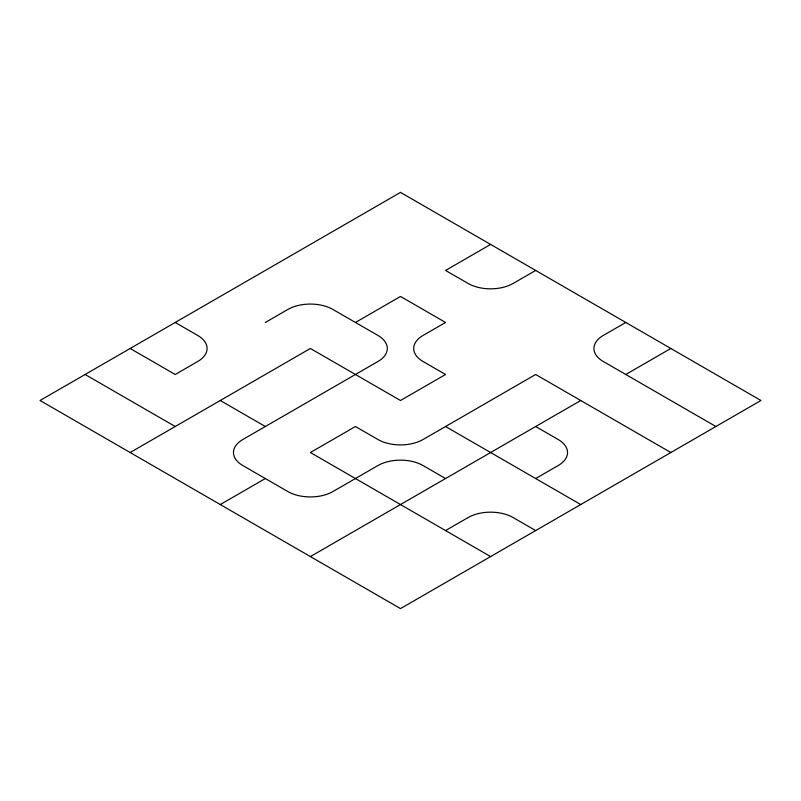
<?xml version="1.0" encoding="UTF-8"?>
<svg xmlns="http://www.w3.org/2000/svg" width="801" height="801" viewBox="0 0 801 801"><rect width="100%" height="100%" fill="white"/><g stroke="black" fill="none" stroke-linecap="round" stroke-linejoin="round"><path stroke-width="1.2" d="M265.331 322.463L287.859 309.456A31.86 18.393 0 0 1 332.916 309.456L377.972 335.469A31.86 18.393 0 0 1 377.972 361.481L242.803 439.519A31.86 18.393 0 0 0 242.803 465.531L287.859 491.544A31.86 18.393 0 0 0 332.916 491.544L377.972 465.531A31.86 18.393 0 0 1 423.028 465.531L445.556 478.537M130.162 452.525L310.387 348.475L400.5 400.5L445.556 374.488L423.028 361.481A31.86 18.393 0 0 1 423.028 335.469L445.556 322.463L400.5 296.45L355.444 322.463M490.613 244.425L445.556 270.438L468.084 283.444A31.86 18.393 0 0 0 513.141 283.444L535.669 270.438M220.275 504.55L265.331 478.537M625.781 322.463L603.253 335.469A31.86 18.393 0 0 0 603.253 361.481L715.894 426.512M310.387 556.575L580.725 400.5M625.781 374.488L670.837 348.475M445.556 530.562L468.084 517.556A31.86 18.393 0 0 1 513.141 517.556L535.669 530.562M535.669 478.537L558.197 465.531A31.86 18.393 0 0 0 558.197 439.519L535.669 426.512M670.837 452.525L535.669 374.488L423.028 439.519A31.86 18.393 0 0 1 377.972 439.519L355.444 426.512L310.387 452.525L490.613 556.575M445.556 426.512L580.725 504.55M175.219 322.463L197.747 335.469A31.86 18.393 0 0 1 197.747 361.481L175.219 374.488L130.162 348.475M220.275 400.5L265.331 426.512M85.106 374.488L175.219 426.512M400.5 192.4L40.05 400.5L400.5 608.6L760.95 400.5L400.5 192.4"/></g></svg>
